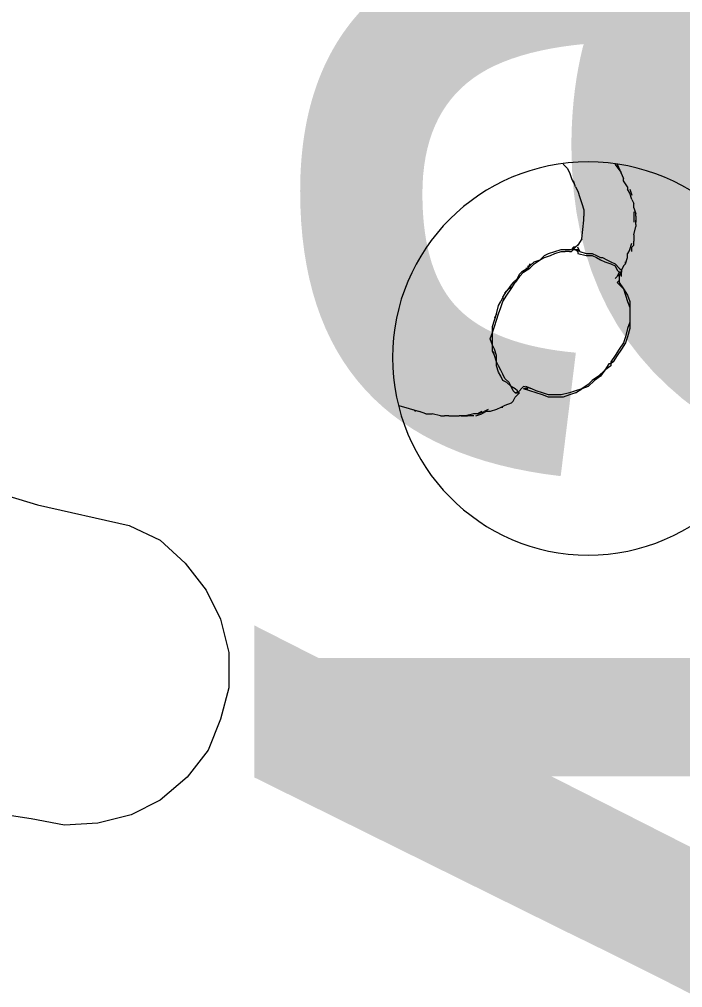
# Model space of a CAD drawing. Header units: millimetres. Extents: x -136099598 to 9192475, y 0 to 555997.
# Drawn here: x -136076764 to -136075077, y 224610 to 227073 of the extents above; entities that cross this region are included whole.
import ezdxf
from ezdxf import colors
from ezdxf.entities.mleader import LeaderData, LeaderLine
from ezdxf.enums import TextEntityAlignment as Align
from ezdxf.math import Vec2, Vec3

# ---------------------------------------------------------------- set-up
doc = ezdxf.new("R2018")
doc.units = ezdxf.units.MM
doc.header["$MEASUREMENT"] = 0
doc.linetypes.add('DASHED', pattern=[19.05, 12.7, -6.35])
doc.layers.get('0').update_dxf_attribs({"color": 250, "lineweight": 9})
doc.layers.add('АР_Граница ПБ', color=7, linetype='Continuous', lineweight=80, true_color=0xf60404)
for name, color, linetype, lineweight in [('АР_Маркер экспликации', 239, 'Continuous', 13), ('АР_Номер помещения', 1, 'Continuous', 25), ('АР_Окна', 4, 'Continuous', 0), ('АР_Отметки', 250, 'Continuous', 15), ('АР_Помещения_площадь', 19, 'Continuous', 9), ('АР_Сущ Несущая стена', 202, 'Continuous', 30)]:
    doc.layers.add(name, color=color, linetype=linetype, lineweight=lineweight)
doc.layers.add('АР_Названия помещений', color=124, linetype='Continuous', lineweight=5, plot=False)
doc.layers.add('ТХ_мебель_коридор', color=250, linetype='Continuous')
doc.styles.add('ISOCPEUR', font='isocpeur.ttf', dxfattribs={"width": 0.7})
doc.styles.get("Standard").update_dxf_attribs({"font": 'isocpeur.ttf'})

# ---------------------------------------------------------------- blocks, each defined once
blk = doc.blocks.new('_DotSmall')
at = {"color": 0, "linetype": 'ByBlock', "const_width": 0.5}
blk.add_lwpolyline([(-0.0625, 0, 1), (0.0625, 0, 1)], format="xyb", close=True, dxfattribs=at)
blk = doc.blocks.new('*U270')
at = {"color": 7, "style": 'ISOCPEUR', "width": 0.7, "flags": 1}
blk.add_attdef('КАТЕГОРИЯ', (-499.2, -2092.2), '', height=250, dxfattribs=at)
at = {"layer": 'АР_Номер помещения', "color": 7, "style": 'ISOCPEUR', "width": 0.7}
blk.add_attdef('НОМЕР_ПОМЕЩЕНИЯ', text='', height=300, dxfattribs=at).set_placement((171.6, -1559.3), align=Align.MIDDLE_CENTER)
at = {"layer": 'АР_Помещения_площадь', "color": 7, "lineweight": 30, "width": 0.7, "flags": 104}
blk.add_attdef('ИМЯ_ПОМЕЩЕНИЯ', text='', height=100, dxfattribs=at).set_placement((157.6, 1217.1), align=Align.MIDDLE_CENTER)
at = {"layer": 'АР_Помещения_площадь', "color": 7, "style": 'ISOCPEUR', "width": 0.7}
blk.add_attdef('ПЛОЩАДЬ_ПОМЕЩЕНИЯ', text='', height=200, dxfattribs=at).set_placement((568.8, -2854.5), align=Align.MIDDLE_RIGHT)
blk = doc.blocks.new('*U275')
at = {"color": 7, "style": 'ISOCPEUR', "width": 0.7, "flags": 1}
blk.add_attdef('КАТЕГОРИЯ', (-499.2, -2092.2), '', height=250, dxfattribs=at)
at = {"layer": 'АР_Номер помещения', "color": 7, "style": 'ISOCPEUR', "width": 0.7}
blk.add_attdef('НОМЕР_ПОМЕЩЕНИЯ', text='', height=300, dxfattribs=at).set_placement((-1642.6, -7528.4), align=Align.MIDDLE_CENTER)
at = {"layer": 'АР_Помещения_площадь', "color": 7, "lineweight": 30, "width": 0.7, "flags": 104}
blk.add_attdef('ИМЯ_ПОМЕЩЕНИЯ', text='', height=100, dxfattribs=at).set_placement((157.6, 1217.1), align=Align.MIDDLE_CENTER)
at = {"layer": 'АР_Помещения_площадь', "color": 7, "style": 'ISOCPEUR', "width": 0.7}
blk.add_attdef('ПЛОЩАДЬ_ПОМЕЩЕНИЯ', text='', height=200, dxfattribs=at).set_placement((-601.1, -7540.8), align=Align.MIDDLE_RIGHT)
blk = doc.blocks.new('*U274')
at = {"color": 7, "style": 'ISOCPEUR', "width": 0.7, "flags": 1}
blk.add_attdef('КАТЕГОРИЯ', (-499.2, -2092.2), '', height=250, dxfattribs=at)
at = {"layer": 'АР_Номер помещения', "color": 7, "style": 'ISOCPEUR', "width": 0.7}
blk.add_attdef('НОМЕР_ПОМЕЩЕНИЯ', text='', height=300, dxfattribs=at).set_placement((-6620.1, -1672.5), align=Align.MIDDLE_CENTER)
at = {"layer": 'АР_Помещения_площадь', "color": 7, "lineweight": 30, "width": 0.7, "flags": 104}
blk.add_attdef('ИМЯ_ПОМЕЩЕНИЯ', text='', height=100, dxfattribs=at).set_placement((157.6, 1217.1), align=Align.MIDDLE_CENTER)
at = {"layer": 'АР_Помещения_площадь', "color": 7, "style": 'ISOCPEUR', "width": 0.7}
blk.add_attdef('ПЛОЩАДЬ_ПОМЕЩЕНИЯ', text='', height=200, dxfattribs=at).set_placement((-6409.8, -2598.2), align=Align.MIDDLE_RIGHT)
blk = doc.blocks.new('A$C13decc58')
at = {"layer": 'АР_Граница ПБ', "linetype": 'DASHED', "lineweight": 30, "ltscale": 50}
blk.add_lwpolyline([(23340.9, 19384.4), (23346.2, 28694), (33955.7, 28694), (33950.4, 36709.2), (30830.3, 36712.7), (30830.3, 39643.3), (27700.3, 39643.3), (27700.3, 41861.3, 0.338205), (37103.9, 51158.3), (66700.4, 51158.3)], format="xyb", dxfattribs=at)
at = {"layer": 'АР_Окна', "lineweight": 15, "ltscale": 100}
for radius, start, end in [(9621.9, 273.34624, 355.85795), (9521.9, 273.38143, 355.81437)]:
    blk.add_arc((26778.6, 52213.3), radius, start, end, dxfattribs=at)
at = {"layer": 'АР_Сущ Несущая стена', "lineweight": 18, "ltscale": 100}
for centre, radius, start, end in [((26731.1, 52271.8), 9314.8, 273.74937, 355.35999), ((26778.6, 52213.3), 9745.9, 273.30362, 355.91074)]:
    blk.add_arc(centre, radius, start, end, dxfattribs=at)
at = {"layer": 'ТХ_мебель_коридор', "lineweight": 0, "ltscale": 100, "transparency": 33554687}
for points in [[(30699.7, 47455.5), (30631, 47228), (30578, 46995.2), (30541, 46915.8), (30482.8, 46852.3), (30414, 46799.4), (30339.9, 46762.3), (30255.2, 46741.2), (30165.3, 46741.2), (30085.9, 46762.3), (30006.5, 46794.1), (29937.8, 46847), (29879.5, 46915.8), (29842.5, 46989.9), (29821.3, 47074.5), (29816, 47159.2), (29831.9, 47243.9), (29869, 47482)], [(30883.8, 46309.1), (30867.9, 46256.2)], [(30862.6, 46240.4), (30867.9, 46256.2)], [(30873.2, 46272.1), (30867.9, 46266.8)], [(30862.6, 46240.4), (30862.6, 46224.5)], [(30857.3, 46203.3), (30862.6, 46224.5)], [(30857.3, 46203.3), (30857.3, 46192.7)], [(30857.3, 46182.2), (30857.3, 46192.7)], [(30857.3, 46182.2), (30857.3, 46161), (30857.3, 46155.7)], [(30862.6, 46118.6), (30857.3, 46139.8), (30857.3, 46155.7)], [(30857.3, 46150.4), (30857.3, 46155.7)], [(30857.3, 46150.4), (30857.3, 46134.5)], [(30857.3, 46118.6), (30857.3, 46134.5)], [(30857.3, 46113.4), (30862.6, 46097.5)], [(30862.6, 46108.1), (30862.6, 46118.7)], [(30862.6, 46108.1), (30867.9, 46092.2)], [(30867.9, 46097.5), (30862.6, 46108.1)], [(30867.9, 46086.9), (30862.6, 46097.5)], [(30873.2, 46081.6), (30867.9, 46092.2)], [(30867.9, 46076.3), (30867.9, 46086.9)], [(30873.2, 46060.4), (30867.9, 46076.3)], [(30878.5, 46044.6), (30878.5, 46049.9), (30873.2, 46060.4)], [(30957.8, 46049.9), (30968.4, 46055.2)], [(30968.4, 46055.2), (30984.3, 46060.4)], [(30973.7, 46049.9), (30984.3, 46055.2)], [(30984.3, 46060.4), (30994.9, 46060.4)], [(30984.3, 46055.2), (30994.9, 46060.4)], [(30994.9, 46060.4), (31010.8, 46065.7)], [(30994.9, 46060.4), (31010.8, 46060.4)], [(30994.9, 46060.4), (30994.9, 46060.4)], [(31010.8, 46065.7), (31021.3, 46071)], [(31010.8, 46060.4), (31026.6, 46065.7)], [(31010.8, 46060.4), (31010.8, 46060.4)], [(31016, 46065.7), (31021.3, 46071)], [(31021.3, 46071), (31037.2, 46071)], [(31026.6, 46065.7), (31037.2, 46071)], [(31037.2, 46071), (31053.1, 46076.3)], [(31037.2, 46071), (31053.1, 46071)], [(31053.1, 46076.3), (31069, 46071)], [(31053.1, 46076.3), (31053.1, 46076.3)], [(31053.1, 46071), (31069, 46071)], [(31069, 46071), (31084.8, 46071)], [(31069, 46071), (31084.8, 46065.7)], [(31084.8, 46071), (31100.7, 46065.7)], [(31084.8, 46065.7), (31100.7, 46060.4)], [(31100.7, 46065.7), (31116.6, 46060.4)], [(31100.7, 46060.4), (31116.6, 46055.2)], [(31116.6, 46060.4), (31106, 46065.7)], [(31116.6, 46060.4), (31116.6, 46060.4), (31137.8, 46055.2)], [(31116.6, 46055.2), (31132.5, 46049.9)], [(31137.8, 46055.2), (31148.3, 46049.9)], [(30883.8, 46039.3), (30878.5, 46049.9)], [(30889, 46023.4), (30883.8, 46039.3)], [(30931.4, 46023.4), (30942, 46034)], [(30931.4, 46023.4), (30942, 46028.7)], [(30942, 46034), (30947.3, 46044.6)], [(30942, 46028.7), (30952.5, 46039.3)], [(30947.3, 46044.6), (30957.8, 46049.9)], [(30952.5, 46039.3), (30963.1, 46044.6)], [(30957.8, 46049.9), (30957.8, 46049.9)], [(30963.1, 46044.6), (30973.7, 46049.9)], [(31132.5, 46049.9), (31148.3, 46044.6)], [(31158.9, 46044.6), (31148.3, 46049.9)], [(31148.3, 46044.6), (31164.2, 46034)], [(31158.9, 46044.6), (31153.6, 46044.6)], [(31158.9, 46044.6), (31174.8, 46034)], [(31164.2, 46034), (31180.1, 46023.4)], [(31169.5, 46039.3), (31174.8, 46034)], [(31190.7, 46023.4), (31174.8, 46034)], [(31174.8, 46034), (31174.8, 46034)], [(31185.4, 46023.4), (31174.8, 46034)], [(30894.3, 46018.1), (30889, 46023.4)], [(30894.3, 46018.1), (30904.9, 46012.8)], [(30915.5, 46002.2), (30904.9, 46012.8)], [(30920.8, 46018.1), (30915.5, 46012.8)], [(30915.5, 46012.8), (30915.5, 46012.8), (30915.5, 46007.5)], [(30915.5, 46012.8), (30915.5, 46007.5), (30915.5, 46007.5), (30915.5, 46007.5), (30915.5, 46007.5)], [(30915.5, 46007.5), (30915.5, 46012.8)], [(30915.5, 46007.5), (30915.5, 46007.5), (30920.8, 46007.5), (30926.1, 46012.8)], [(30915.5, 46007.5), (30915.5, 46007.5)], [(30915.5, 46002.2), (30915.5, 46007.5), (30915.5, 46007.5), (30915.5, 46007.5), (30915.5, 46007.5), (30915.5, 46007.5), (30915.5, 46007.5), (30915.5, 46007.5), (30915.5, 46007.5), (30915.5, 46007.5), (30915.5, 46007.5), (30915.5, 46007.5)], [(30931.4, 45991.6), (30931.4, 45991.6), (30915.5, 46007.5)], [(30915.5, 46002.2), (30915.5, 46002.2), (30915.5, 46007.5), (30915.5, 46007.5), (30915.5, 46007.5), (30915.5, 46007.5), (30915.5, 46007.5), (30915.5, 46007.5)], [(30920.8, 46018.1), (30931.4, 46023.4)], [(30920.8, 46018.1), (30920.8, 46018.1)], [(30926.1, 46012.8), (30931.4, 46023.4)], [(31180.1, 46023.4), (31196, 46012.8)], [(31185.4, 46023.4), (31185.4, 46023.4)], [(31196, 46018.1), (31190.7, 46023.4)], [(31206.5, 46007.5), (31196, 46018.1)], [(31211.8, 46002.2), (31196, 46012.8)], [(31206.5, 46007.5), (31217.1, 46002.2)], [(30915.5, 46002.2), (30915.5, 46002.2)], [(30920.8, 45975.8), (30926.1, 45991.7)], [(30926.1, 45981.1), (30926.1, 45991.7)], [(30926.1, 45970.5), (30931.4, 45991.7)], [(30926.1, 45991.6), (30926.1, 45991.6)], [(30926.1, 45970.5), (30931.4, 45986.4)], [(31211.8, 46002.2), (31222.4, 45991.7)], [(31217.1, 46002.2), (31222.4, 45996.9)], [(31233, 45981.1), (31222.4, 45996.9)], [(31238.3, 45975.8), (31222.4, 45991.7)], [(31222.4, 45991.6), (31233, 45975.8)], [(31233, 45986.4), (31233, 45981.1)], [(31238.3, 45981.1), (31233, 45981.1)], [(31243.6, 45975.8), (31233, 45981.1)], [(31233, 45981.1), (31233, 45981.1), (31238.3, 45975.8)], [(30910.2, 45944), (30915.5, 45959.9)], [(30915.5, 45959.9), (30920.8, 45975.8)], [(30915.5, 45944), (30920.8, 45959.9)], [(30920.8, 45959.9), (30926.1, 45970.5)], [(31233, 45975.8), (31243.6, 45965.2)], [(31238.3, 45975.8), (31248.9, 45965.2)], [(31238.3, 45975.8), (31243.6, 45970.5)], [(31243.6, 45965.2), (31254.2, 45949.3)], [(31248.9, 45965.2), (31254.2, 45949.3)], [(30904.9, 45928.2), (30910.2, 45944)], [(30910.2, 45928.2), (30915.5, 45944)], [(31254.2, 45949.3), (31264.8, 45938.7)], [(31254.2, 45949.3), (31259.5, 45938.7)], [(31259.5, 45938.7), (31264.8, 45922.9)], [(31264.8, 45938.7), (31270, 45928.2), (31270, 45928.2)], [(30904.9, 45912.3), (30904.9, 45928.1)], [(30904.9, 45891.1), (30904.9, 45912.3)], [(30910.2, 45912.3), (30910.2, 45928.1)], [(30910.2, 45896.4), (30910.2, 45912.3)], [(31264.8, 45922.9), (31270, 45912.3)], [(31270, 45928.2), (31270, 45928.2)], [(31270, 45928.2), (31275.3, 45912.3)], [(31270, 45912.3), (31275.3, 45896.4)], [(31275.3, 45912.3), (31275.3, 45912.3), (31280.6, 45896.4)], [(30910.2, 45875.2), (30904.9, 45891.1)], [(30915.5, 45875.2), (30910.2, 45896.4)], [(31275.3, 45896.4), (31275.3, 45885.8)], [(31275.3, 45875.2), (31275.3, 45885.8)], [(31280.6, 45896.4), (31280.6, 45885.8)], [(31280.6, 45885.8), (31280.6, 45869.9), (31280.6, 45869.9)], [(31487, 45880.5), (31476.4, 45875.2), (31460.5, 45869.9)], [(31487, 45880.5), (31497.6, 45891.1)], [(30915.5, 45859.4), (30910.2, 45875.2)], [(30920.8, 45859.4), (30915.5, 45875.2)], [(30915.5, 45859.4), (30915.5, 45859.4)], [(30915.5, 45859.4), (30926.1, 45843.5)], [(30926.1, 45843.5), (30920.8, 45859.4)], [(31280.6, 45859.4), (31275.3, 45854.1), (31270, 45854.1)], [(31275.3, 45875.2), (31275.3, 45869.9)], [(31275.3, 45869.9), (31285.9, 45859.4)], [(31280.6, 45859.4), (31280.6, 45854.1), (31275.3, 45854.1)], [(31280.6, 45869.9), (31280.6, 45869.9)], [(31291.2, 45854.1), (31285.9, 45859.4), (31285.9, 45864.6), (31280.6, 45869.9)], [(31280.6, 45864.7), (31280.6, 45859.4), (31280.6, 45859.4)], [(31280.6, 45859.4), (31280.6, 45854.1)], [(31280.6, 45859.4), (31280.6, 45859.4)], [(31285.9, 45859.4), (31285.9, 45859.4)], [(31439.4, 45859.4), (31428.8, 45854.1)], [(31439.4, 45859.4), (31455.3, 45864.6)], [(31460.5, 45869.9), (31450, 45864.7)], [(30931.4, 45827.6), (30926.1, 45843.5)], [(30936.7, 45827.6), (30926.1, 45843.5)], [(31270, 45854.1), (31264.8, 45832.9)], [(31264.8, 45832.9), (31264.8, 45817)], [(31275.3, 45848.8), (31270, 45832.9)], [(31270, 45832.9), (31270, 45817)], [(31280.6, 45854.1), (31275.3, 45848.8)], [(31280.6, 45854.1), (31275.3, 45848.8), (31285.9, 45854.1)], [(31280.6, 45854.1), (31280.6, 45854.1)], [(31307.1, 45843.5), (31291.2, 45854.1)], [(31307.1, 45843.5), (31354.7, 45838.2)], [(31354.7, 45838.2), (31365.3, 45838.2)], [(31375.9, 45838.2), (31365.3, 45838.2)], [(31397, 45843.5), (31381.2, 45838.2), (31375.9, 45838.2)], [(31381.2, 45838.2), (31375.9, 45838.2)], [(31428.8, 45854.1), (31412.9, 45848.8), (31397, 45843.5)], [(30947.3, 45811.7), (30931.4, 45827.6)], [(30947.3, 45817), (30936.7, 45827.6)], [(30957.8, 45801.2), (30947.3, 45817)], [(30957.8, 45795.9), (30947.3, 45811.7)], [(31259.5, 45806.4), (31254.2, 45795.9)], [(31264.8, 45817), (31259.5, 45806.4)], [(31264.8, 45806.4), (31259.5, 45795.9)], [(31270, 45817), (31264.8, 45806.4)], [(30973.7, 45785.3), (30957.8, 45801.2)], [(30973.7, 45785.3), (30957.8, 45795.9)], [(30984.3, 45769.4), (30973.7, 45785.3)], [(30989.6, 45774.7), (30973.7, 45785.3)], [(31248.9, 45785.3), (31243.6, 45769.4), (31243.6, 45769.4)], [(31254.2, 45795.9), (31248.9, 45785.3)], [(31259.5, 45795.9), (31259.5, 45790.6), (31254.2, 45780)], [(30989.6, 45769.4), (30984.3, 45769.4)], [(30989.6, 45769.4), (30989.6, 45774.7)], [(30994.9, 45764.1), (30989.6, 45769.4)], [(30994.9, 45769.4), (30989.6, 45769.4)], [(30994.9, 45769.4), (30994.9, 45764.1)], [(31010.8, 45758.8), (30994.9, 45769.4)], [(31010.8, 45753.5), (30994.9, 45764.1), (30994.9, 45764.1), (30994.9, 45764.1)], [(31026.6, 45748.2), (31010.8, 45758.8)], [(31211.8, 45753.5), (31206.5, 45758.8)], [(31238.3, 45758.8), (31227.7, 45753.5)], [(31243.6, 45758.8), (31233, 45748.2)], [(31243.6, 45769.4), (31238.3, 45758.8)], [(31248.9, 45769.4), (31243.6, 45758.8)], [(31254.2, 45780), (31248.9, 45769.4)], [(31476.4, 45742.9), (31497.6, 45758.8)], [(31026.6, 45742.9), (31010.8, 45753.5)], [(31042.5, 45737.7), (31026.6, 45748.2)], [(31042.5, 45732.4), (31026.6, 45742.9)], [(31058.4, 45732.4), (31042.5, 45737.7)], [(31058.4, 45727.1), (31042.5, 45732.4)], [(31079.5, 45727.1), (31058.4, 45732.4)], [(31164.2, 45732.4), (31148.3, 45727.1)], [(31180.1, 45737.7), (31164.2, 45727.1)], [(31180.1, 45737.7), (31164.2, 45732.4)], [(31196, 45753.5), (31180.1, 45737.7)], [(31196, 45748.2), (31180.1, 45737.7)], [(31196, 45748.2), (31185.4, 45742.9)], [(31211.8, 45748.2), (31201.3, 45748.2), (31196, 45753.5)], [(31196, 45748.2), (31196, 45748.2)], [(31201.3, 45748.2), (31201.3, 45748.2), (31196, 45748.2)], [(31206.5, 45748.2), (31206.5, 45748.2), (31196, 45748.2)], [(31211.8, 45748.2), (31201.3, 45748.2)], [(31211.8, 45748.2), (31206.5, 45748.2)], [(31222.4, 45748.2), (31222.4, 45748.2), (31211.8, 45753.5)], [(31211.8, 45748.2), (31222.4, 45742.9), (31222.4, 45742.9)], [(31211.8, 45748.2), (31217.1, 45748.2), (31222.4, 45748.2)], [(31211.8, 45742.9), (31217.1, 45742.9)], [(31211.8, 45742.9), (31217.1, 45742.9), (31222.4, 45742.9)], [(31217.1, 45748.2), (31222.4, 45748.2), (31222.4, 45748.2)], [(31227.7, 45753.5), (31222.4, 45748.2)], [(31222.4, 45742.9), (31222.4, 45748.2), (31222.4, 45748.2)], [(31222.4, 45748.2), (31222.4, 45748.2)], [(31222.4, 45742.9), (31222.4, 45748.2)], [(31222.4, 45748.2), (31222.4, 45742.9)], [(31222.4, 45748.2), (31222.4, 45748.2), (31222.4, 45742.9)], [(31227.7, 45742.9), (31227.7, 45742.9), (31222.4, 45742.9), (31222.4, 45742.9), (31222.4, 45742.9), (31222.4, 45742.9)], [(31233, 45748.2), (31233, 45748.2), (31227.7, 45742.9)], [(31238.3, 45737.7), (31227.7, 45742.9)], [(31227.7, 45742.9), (31227.7, 45742.9)], [(31233, 45748.2), (31233, 45748.2)], [(31243.6, 45732.4), (31238.3, 45737.7)], [(31243.6, 45732.4), (31259.5, 45727.1)], [(31243.6, 45732.4), (31248.9, 45732.4)], [(31439.4, 45727.1), (31455.3, 45737.6), (31460.5, 45737.6)], [(31497.6, 45753.5), (31460.5, 45737.7)], [(31079.5, 45721.8), (31079.5, 45721.8), (31058.4, 45727.1)], [(31095.4, 45721.8), (31079.5, 45727.1)], [(31095.4, 45721.8), (31079.5, 45721.8)], [(31111.3, 45721.8), (31095.4, 45721.8)], [(31132.5, 45721.8), (31111.3, 45721.8)], [(31148.3, 45727.1), (31132.5, 45721.8)], [(31148.3, 45721.8), (31132.5, 45721.8)], [(31164.2, 45727.1), (31148.3, 45721.8)], [(31259.5, 45727.1), (31270, 45727.1)], [(31280.6, 45721.8), (31270, 45727.1)], [(31275.3, 45716.5), (31285.9, 45716.5)], [(31280.6, 45721.8), (31296.5, 45716.5)], [(31285.9, 45716.5), (31291.2, 45711.2)], [(31291.2, 45711.2), (31301.8, 45711.2)], [(31317.7, 45711.2), (31301.8, 45711.2)], [(31317.7, 45711.2), (31338.8, 45705.9)], [(31365.3, 45711.2), (31349.4, 45711.2)], [(31375.9, 45711.2), (31365.3, 45711.2)], [(31386.5, 45711.2), (31370.6, 45705.9)], [(31386.5, 45711.2), (31397, 45711.2)], [(31407.6, 45716.5), (31397, 45711.2)], [(31407.6, 45716.5), (31423.5, 45721.8)], [(31434.1, 45721.8), (31418.2, 45716.5)], [(31423.5, 45721.8), (31434.1, 45727.1)], [(31439.4, 45727.1), (31434.1, 45727.1)], [(31344.1, 45705.9), (31338.8, 45705.9)], [(31344.1, 45705.9), (31354.7, 45705.9)], [(31365.3, 45705.9), (31349.4, 45705.9)], [(31365.3, 45705.9), (31370.6, 45705.9)]]:
    blk.add_lwpolyline(points, dxfattribs=at)
for points in [[(31174.8, 46034), (31174.8, 46034)], [(30915.5, 46007.5), (30915.5, 46007.5), (30915.5, 46007.5), (30915.5, 46007.5)], [(30915.5, 46007.5), (30915.5, 46007.5)], [(30915.5, 46007.5), (30915.5, 46007.5), (30915.5, 46007.5)], [(31275.3, 45869.9), (31275.3, 45869.9)], [(30994.9, 45769.4), (30994.9, 45769.4), (30994.9, 45769.4)], [(31227.7, 45748.2), (31227.7, 45748.2), (31227.7, 45748.2)], [(31227.7, 45742.9), (31227.7, 45742.9)]]:
    blk.add_lwpolyline(points, close=True, dxfattribs=at)
blk.add_open_spline([(31502.9, 45827.6), (31502.9, 45552.4), (31280.6, 45324.9), (31005.5, 45324.9), (30730.3, 45324.9), (30502.8, 45552.4), (30502.8, 45827.6), (30502.8, 46102.8), (30730.3, 46325), (31005.5, 46325), (31280.6, 46325), (31502.9, 46102.8), (31502.9, 45827.6)], degree=3, knots=[0, 0, 0, 0, 1, 1, 1, 2, 2, 2, 3, 3, 3, 4, 4, 4, 4], dxfattribs=at)
at = {"layer": 'АР_Маркер экспликации', "color": 7}
ref = blk.add_blockref('*U275', (21124.8, 63484.7), dxfattribs=at)
lines = blk.add_mtext('\\W0.8000;Обеденный зал', dxfattribs={"layer": 'АР_Названия помещений', "insert": (21277.3, 52537.6), "char_height": 3070.489, "width": 926.94, "attachment_point": 1})
ref.add_attrib('ИМЯ_ПОМЕЩЕНИЯ', '', (21277.3, 52537.6), dxfattribs={"flags": 104}).embed_mtext(lines)
ref = blk.add_blockref('*U274', (24916.4, 49498.6), dxfattribs=at)
lines = blk.add_mtext('\\W0.8000;Моечная для столовой посуды', dxfattribs={"layer": 'АР_Названия помещений', "insert": (20153.3, 47256.6), "char_height": 3197.394, "width": 926.94, "attachment_point": 1})
ref.add_attrib('ИМЯ_ПОМЕЩЕНИЯ', '', (20153.3, 47256.6), dxfattribs={"flags": 104}).embed_mtext(lines)
ref = blk.add_blockref('*U270', (27999.3, 49392.1), dxfattribs=at)
lines = blk.add_mtext('\\W0.8000;Коридор и рекреация (основная и старшая школа)', dxfattribs={"layer": 'АР_Названия помещений', "insert": (28131.7, 46676.6), "char_height": 3701.463, "width": 926.94, "attachment_point": 1})
ref.add_attrib('ИМЯ_ПОМЕЩЕНИЯ', '', (28131.7, 46676.6), dxfattribs={"flags": 104}).embed_mtext(lines)
at = {"layer": 'АР_Отметки'}
ml = blk.add_multileader_mtext('Standard', dxfattribs=at)
ml.set_content('-0,010', color=256, style='ISOCPEUR')
ml.set_leader_properties(color=256, linetype='Continuous', lineweight=-1)
ml.set_arrow_properties(name='DOTSMALL')
ml.build(insert=Vec2(0, 0))
ml.multileader.update_dxf_attribs({"has_text_frame": 1, "text_left_attachment_type": 4, "text_right_attachment_type": 4, "dogleg_length": 100, "arrow_head_size": 180})
ctx = ml.context
ctx.base_point, ctx.char_height, ctx.arrow_head_size, ctx.landing_gap_size, ctx.plane_origin = Vec3(37116.1, 68979.6, 0), 250, 180, 50, Vec3(37034.7, 67778.7, 0)
ctx.left_attachment, ctx.right_attachment = 4, 4
notes = []
notes.append((ctx, [(0, (0, 0, 0), (0, 0), (1, 0), 1, [])]))
ctx.mtext.insert, ctx.mtext.width, ctx.mtext.line_spacing_style, ctx.mtext.flow_direction = Vec3(37166.1, 69379.6, 0), 852.697, 2, 5
ml = blk.add_multileader_mtext('Standard', dxfattribs=at)
ml.set_content('0,000', color=256, style='ISOCPEUR')
ml.set_leader_properties(color=256, linetype='Continuous', lineweight=-1)
ml.set_arrow_properties(name='DOTSMALL')
ml.build(insert=Vec2(0, 0))
ml.multileader.update_dxf_attribs({"has_text_frame": 1, "text_left_attachment_type": 4, "text_right_attachment_type": 4, "dogleg_length": 100, "arrow_head_size": 180})
ctx = ml.context
ctx.base_point, ctx.char_height, ctx.arrow_head_size, ctx.landing_gap_size, ctx.plane_origin = Vec3(36698.1, 66870.9, 0), 250, 180, 50, Vec3(36616.7, 65670, 0)
ctx.left_attachment, ctx.right_attachment = 4, 4
notes.append((ctx, [(0, (0, 0, 0), (0, 0), (1, 0), 1, [])]))
ctx.mtext.insert, ctx.mtext.width, ctx.mtext.line_spacing_style, ctx.mtext.flow_direction = Vec3(36748.1, 67270.9, 0), 852.697, 2, 5
ml = blk.add_multileader_mtext('Standard', dxfattribs=at)
ml.set_content('+1,975', color=256, style='ISOCPEUR')
ml.set_leader_properties(color=256, linetype='Continuous', lineweight=-1)
ml.set_arrow_properties(name='DOTSMALL')
ml.build(insert=Vec2(0, 0))
ml.multileader.update_dxf_attribs({"has_text_frame": 1, "text_left_attachment_type": 4, "text_right_attachment_type": 4, "dogleg_length": 100, "arrow_head_size": 180})
ctx = ml.context
ctx.base_point, ctx.char_height, ctx.arrow_head_size, ctx.landing_gap_size, ctx.plane_origin = Vec3(41925.2, 65726.8, 0), 250, 180, 50, Vec3(41843.8, 64525.9, 0)
ctx.left_attachment, ctx.right_attachment = 4, 4
notes.append((ctx, [(0, (0, 0, 0), (0, 0), (1, 0), 1, [])]))
ctx.mtext.insert, ctx.mtext.width, ctx.mtext.line_spacing_style, ctx.mtext.flow_direction = Vec3(41975.2, 66126.8, 0), 852.697, 2, 5
ml = blk.add_multileader_mtext('Standard', dxfattribs=at)
ml.set_content('+1,975', color=256, style='ISOCPEUR')
ml.set_leader_properties(color=256, linetype='Continuous', lineweight=-1)
ml.set_arrow_properties(name='DOTSMALL')
ml.build(insert=Vec2(0, 0))
ml.multileader.update_dxf_attribs({"has_text_frame": 1, "text_left_attachment_type": 4, "text_right_attachment_type": 4, "dogleg_length": 100, "arrow_head_size": 180})
ctx = ml.context
ctx.base_point, ctx.char_height, ctx.arrow_head_size, ctx.landing_gap_size, ctx.plane_origin = Vec3(67184.2, 63069.3, 0), 250, 180, 50, Vec3(67102.8, 61868.4, 0)
ctx.left_attachment, ctx.right_attachment = 4, 4
notes.append((ctx, [(0, (0, 0, 0), (0, 0), (1, 0), 1, [])]))
ctx.mtext.insert, ctx.mtext.width, ctx.mtext.line_spacing_style, ctx.mtext.flow_direction = Vec3(67234.2, 63469.3, 0), 852.697, 2, 5
ml = blk.add_multileader_mtext('Standard', dxfattribs=at)
ml.set_content('0,000', color=256, style='ISOCPEUR')
ml.set_leader_properties(color=256, linetype='Continuous', lineweight=-1)
ml.set_arrow_properties(name='DOTSMALL')
ml.build(insert=Vec2(0, 0))
ml.multileader.update_dxf_attribs({"has_text_frame": 1, "text_left_attachment_type": 4, "text_right_attachment_type": 4, "dogleg_length": 100, "arrow_head_size": 180})
ctx = ml.context
ctx.base_point, ctx.char_height, ctx.arrow_head_size, ctx.landing_gap_size, ctx.plane_origin = Vec3(67976.9, 56051.7, 0), 250, 180, 50, Vec3(67895.5, 54850.8, 0)
ctx.left_attachment, ctx.right_attachment = 4, 4
notes.append((ctx, [(0, (0, 0, 0), (0, 0), (1, 0), 1, [])]))
ctx.mtext.insert, ctx.mtext.width, ctx.mtext.line_spacing_style, ctx.mtext.flow_direction = Vec3(68026.9, 56451.7, 0), 852.697, 2, 5
for ctx, leaders in notes:
    for number, flags, end, landing, length, lines in leaders:
        leader = LeaderData()
        leader.index, (leader.has_last_leader_line, leader.has_dogleg_vector, leader.attachment_direction) = number, flags
        leader.last_leader_point, leader.dogleg_vector, leader.dogleg_length = Vec3(end), Vec3(landing), length
        for number, points, colour, breaks in lines:
            line = LeaderLine()
            line.index, line.vertices, line.color, line.breaks = number, Vec3.list(points), colors.encode_raw_color(colour), breaks
            leader.lines.append(line)
        ctx.leaders.append(leader)

msp = doc.modelspace()

# ---------------------------------------------------------------- block references
at = {"ltscale": 150, "rotation": 89.99999999999999}
msp.add_blockref('A$C13decc58', (-136029490, 195207.4), dxfattribs=at)

doc.saveas('drawing.dxf')
